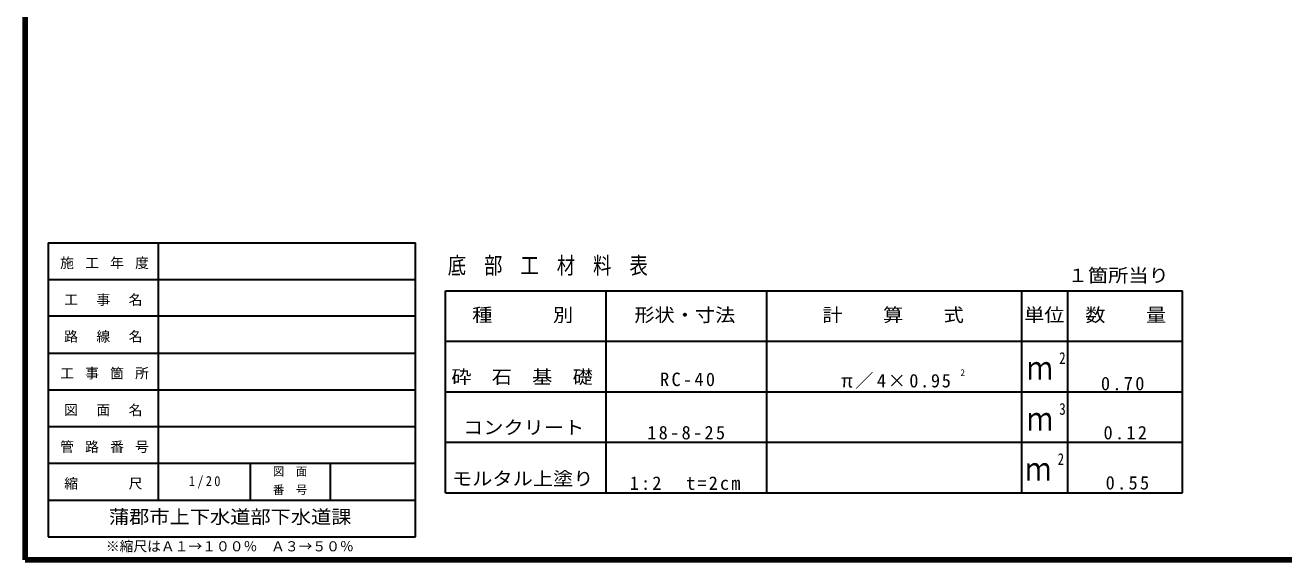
# Model space of a CAD drawing. Units: millimetres on the paper, scale 1:20. Extents: x 20 to 821, y 20 to 574.
# Drawn here: x 20 to 294.1, y 20 to 136.3 of the extents above; entities that cross this region are included whole.
import ezdxf
from ezdxf.enums import TextEntityAlignment as Align

# ---------------------------------------------------------------- set-up
doc = ezdxf.new("R2010")
doc.units = ezdxf.units.MM
doc.layers.add('_1-1_', color=7, linetype='Continuous', lineweight=30)
doc.layers.add('枠', color=7, linetype='Continuous', lineweight=30)
doc.styles.add('ＭＳ ゴシック', font='')
doc.styles.get('ＭＳ ゴシック').set_extended_font_data('MS Gothic')

msp = doc.modelspace()

# ---------------------------------------------------------------- linework, layer by layer
at = {"layer": '_1-1_'}
for p, q in [((25, 89), (25, 25)), ((25, 89), (105, 89)), ((49, 33), (49, 89)), ((105, 25), (105, 89)), ((25, 81), (105, 81)), ((105, 73), (25, 73)), ((25, 65), (105, 65)), ((25, 57), (105, 57)), ((25, 49), (105, 49)), ((25, 41), (105, 41)), ((69, 41), (69, 33)), ((86.386, 41), (86.386, 33)), ((25, 33), (105, 33)), ((25, 25), (105, 25))]:
    msp.add_line(p, q, dxfattribs=at)
at = {"layer": '枠', "lineweight": 140}
for p, q in [((20, 574), (20, 20)), ((20, 20), (821, 20))]:
    msp.add_line(p, q, dxfattribs=at)
at = {"layer": '枠'}
for p, q in [((111.548, 34.566), (111.548, 78.566)), ((111.548, 78.566), (272.048, 78.566)), ((146.548, 34.566), (146.548, 78.566)), ((181.548, 34.566), (181.548, 78.566)), ((237.048, 34.566), (237.048, 78.566)), ((247.048, 34.566), (247.048, 78.566)), ((272.048, 34.566), (272.048, 78.566)), ((111.548, 67.566), (272.048, 67.566)), ((111.548, 56.566), (272.048, 56.566)), ((111.548, 45.566), (272.048, 45.566)), ((111.548, 34.566), (272.048, 34.566))]:
    msp.add_line(p, q, dxfattribs=at)

# ---------------------------------------------------------------- texts
at = {"layer": '_1-1_', "style": 'ＭＳ ゴシック'}
for s, height, p in [('図\u3000面', 1.833, (73.943, 37.75)), ('番\u3000号', 1.833, (73.943, 33.75)), ('※縮尺はＡ１→１００％\u3000Ａ３→５０％', 2.199, (37.568, 21.179))]:
    msp.add_text(s, height=height, dxfattribs=at).set_placement(p, align=Align.BOTTOM_LEFT)
at = {"layer": '_1-1_', "style": 'ＭＳ ゴシック', "width": 1.1}
msp.add_text('蒲郡市上下水道部下水道課', height=2.933, dxfattribs=at).set_placement((38.25, 27), align=Align.BOTTOM_LEFT)
at = {"layer": '_1-1_', "char_height": 2.199, "attachment_point": 7, "style": 'ＭＳ ゴシック'}
for s, insert in [('\\T1.21;施\\~工\\~年\\~度', (27.625, 83.25)), ('\\T1.17;工\u3000事\u3000名', (28.5, 75.25)), ('\\T1.17;路\u3000線\u3000名', (28.5, 67.25)), ('\\T1.21;工\\~事\\~箇\\~所', (27.625, 59.25)), ('\\T1.17;図\u3000面\u3000名', (28.5, 51.25)), ('\\T1.21;管\\~路\\~番\\~号', (27.625, 43.25)), ('\\T1.37;\\W0.9;1/20', (55.65, 35.5)), ('\\T1.17;縮\u3000\u3000\u3000尺', (28.5, 35.25))]:
    msp.add_mtext(s, dxfattribs=dict(at, insert=insert))
at = {"layer": '枠', "style": 'ＭＳ ゴシック'}
for s, height, width, p in [('１箇所当り', 2.933, 1.1, (247.048, 79.548)), ('種\u3000\u3000\u3000別', 2.933, 1.1, (117.348, 70.942)), ('形状・寸法', 2.933, 1.1, (152.666, 70.942)), ('計\u3000\u3000算\u3000\u3000式', 2.933, 1.1, (193.621, 70.942)), ('単位', 2.933, 1.1, (237.552, 70.942)), ('数\u3000\u3000量', 2.933, 1.1, (250.878, 70.942)), ('ｍ', 5.132, 0.8, (238.189, 57.661)), ('2', 2.566, 0.8, (245.189, 61.861)), ('砕\u3000石\u3000基\u3000礎', 2.933, 1.1, (112.81, 57.458)), ('3', 2.566, 0.8, (245.212, 50.788)), ('コンクリート', 2.933, 1.1, (115.357, 46.465)), ('ｍ', 5.132, 0.8, (238.212, 46.588)), ('2', 2.566, 0.8, (244.854, 39.868)), ('モルタル上塗り', 2.933, 1.1, (112.959, 35.324)), ('ｍ', 5.132, 0.8, (237.854, 35.668))]:
    msp.add_text(s, height=height, dxfattribs=dict(at, width=width)).set_placement(p, align=Align.BOTTOM_LEFT)
msp.add_text('2', height=1.466, dxfattribs=at).set_placement((223.676, 59.573), align=Align.BOTTOM_LEFT)
at = {"layer": '枠', "attachment_point": 7, "style": 'ＭＳ ゴシック'}
for s, insert, char_height in [('\\T1.32;\\W0.8;底\\~部\\~工\\~材\\~料\\~表', (112.025, 81.815), 3.666), ('\\T1.25;RC-40', (158.259, 57.755), 2.933), ('\\T1.18;π／4×0.95', (197.676, 57.173), 2.933), ('\\T1.25;0.70', (254.27, 56.85), 2.933), ('\\T1.25;18-8-25', (155.462, 46.168), 2.933), ('\\T1.25;0.12', (254.837, 46.158), 2.933), ('\\T1.23;1:2\u3000t=2cm', (151.665, 35.175), 2.933), ('\\T1.25;0.55', (255.301, 35.257), 2.933)]:
    msp.add_mtext(s, dxfattribs=dict(at, insert=insert, char_height=char_height))

doc.saveas('drawing.dxf')
